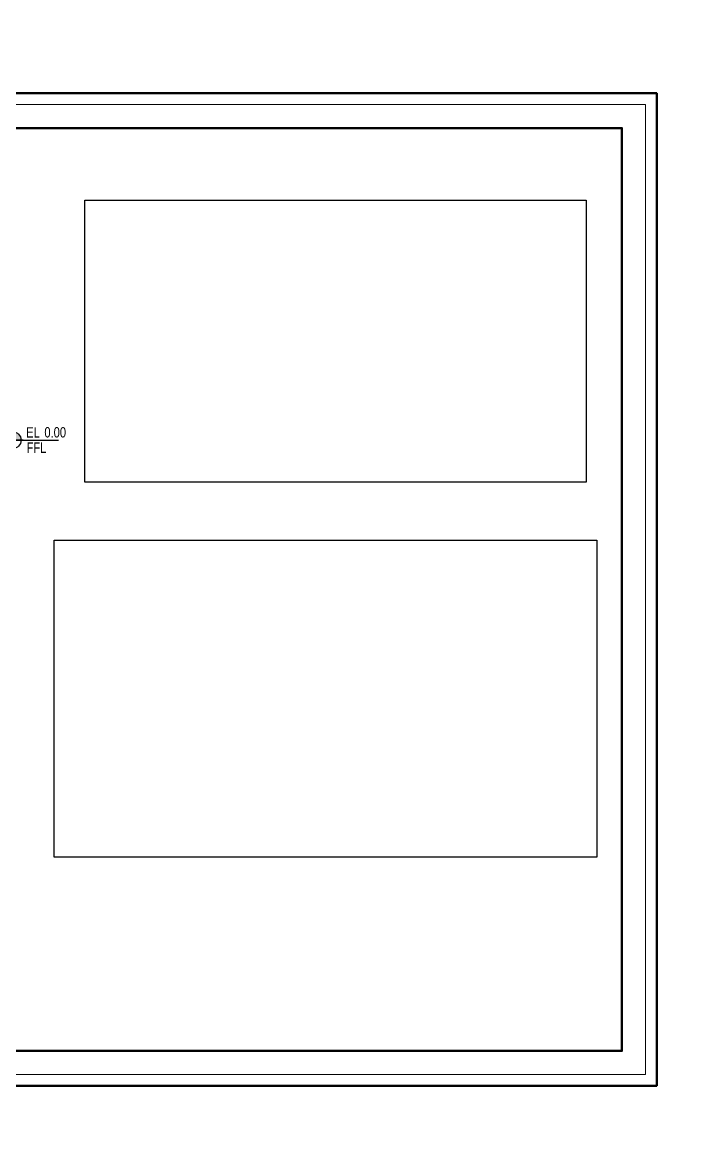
# Model space of a CAD drawing. Header units: inches. Extents: x -279 to 561, y -345 to 342.
# Drawn here: x -183.81 to -172.38, y -125.74 to -106.37 of the extents above; entities that cross this region are included whole.
import ezdxf

# ---------------------------------------------------------------- set-up
doc = ezdxf.new("R2010")
doc.units = ezdxf.units.IN
doc.header["$LTSCALE"] = 0.5
doc.header["$MEASUREMENT"] = 0
for name, color, linetype in [('A-ANNO-LEVL-100', 7, 'Continuous'), ('CADER', 7, 'Continuous'), ('S-DIM', 7, 'Continuous')]:
    doc.layers.add(name, color=color, linetype=linetype)
doc.layers.add('G-ANNO-HLIN', color=5, linetype='Continuous', lineweight=50)
doc.styles.get("Standard").update_dxf_attribs({"font": 'arial.ttf'})
doc.styles.add('T25-50', font='STENCIL.shx', dxfattribs={"height": 0.125})
doc.dimstyles.get("Standard").update_dxf_attribs({"dimtxt": 0.18, "dimasz": 0.18, "dimexe": 0.18, "dimexo": 0.0625, "dimgap": 0.09, "dimtad": 0, "dimtih": 1, "dimtoh": 1, "dimzin": 0, "dimdsep": 46, "dimtxsty": 'Standard', "dimcen": 0.09, "dimadec": 0, "dimazin": 0, "dimtfac": 1, "dimtofl": 0, "dimtmove": 0, "dimatfit": 3, "dimfxl": 1, "dimtolj": 1, "dimtzin": 0, "dimarcsym": 0})
picture_1 = doc.add_image_def('image8.jpg', size_in_pixel=(3247, 1896))
picture_2 = doc.add_image_def('image13.jpg', size_in_pixel=(3840, 2160))

# ---------------------------------------------------------------- blocks, each defined once
blk = doc.blocks.new('*U473')
h = blk.add_hatch(color=256)
h.dxf.hatch_style = 1
h.paths.add_polyline_path([(0, 50), (0, 0), (50, 0, 0.414214)])
h.paths.add_polyline_path([(0, 0), (-50, 0, 0.414214), (0, -50)])
for p, q in [((0, -75), (0, 75)), ((-75, 0), (63.1, 0)), ((63.1, 0), (-50, 0)), ((0, 0), (274.6, 0))]:
    blk.add_line(p, q)
blk.add_circle((0, 0), 50)
at = {"style": 'T25-50', "width": 0.8}
for s, p in [('EL', (81.1, 15.3)), ('FFL', (83.5, -76.3))]:
    blk.add_text(s, height=62.5, dxfattribs=at).set_placement(p)
blk.add_attdef('LEVEL', (190.3, 15.9), '', height=62.5, dxfattribs=at)
blk = doc.blocks.new('dfg')
at = {"layer": 'A-ANNO-LEVL-100', "color": 7, "xscale": 0.002869115383497128, "yscale": 0.002869115383497128, "zscale": 0.002869115383497128}
blk.add_blockref('*U473', (-464.02, -124.572), dxfattribs=at).add_auto_attribs({'LEVEL': '0.00'})
blk = doc.blocks.new('*D1071')
at = {"color": 0, "linetype": 'ByBlock', "lineweight": -2, "transparency": 16777216}
for p, q in [((558.652, 342.279), (558.652, 342.473)), ((560.652, 342.279), (560.652, 342.473)), ((558.832, 342.293), (559.172, 342.293)), ((560.472, 342.293), (560.132, 342.293))]:
    blk.add_line(p, q, dxfattribs=at)
at = {"color": 0, "linetype": 'ByBlock', "transparency": 16777216}
for points in [[(558.832, 342.323), (558.832, 342.263), (558.652, 342.293)], [(560.472, 342.323), (560.472, 342.263), (560.652, 342.293)]]:
    blk.add_solid(points, dxfattribs=at)
at = {"layer": 'Defpoints', "color": 0, "linetype": 'ByBlock', "transparency": 16777216}
for p in [(558.652, 342.216), (560.652, 342.293), (560.652, 342.216)]:
    blk.add_point(p, dxfattribs=at)
at = {"layer": 'Defpoints', "color": 0, "ltscale": 0.5, "transparency": 16777216}
for p in [(-209.5, -305.36), (-209.5, -305.81), (-209.5, -305.81)]:
    blk.add_point(p, dxfattribs=at)
at = {"layer": 'S-DIM', "color": 0, "lineweight": -2, "ltscale": 0.5, "transparency": 16777216}
for p, q in [((-209.5, -305.18), (-209.5, -305)), ((-209.563, -305.36), (-209.68, -305.36)), ((-209.563, -305.81), (-209.68, -305.81)), ((-209.5, -305.99), (-209.5, -306.17))]:
    blk.add_line(p, q, dxfattribs=at)
at = {"layer": 'S-DIM', "color": 0, "ltscale": 0.5, "transparency": 16777216}
for points in [[(-209.53, -305.18), (-209.47, -305.18), (-209.5, -305.36)], [(-209.53, -305.99), (-209.47, -305.99), (-209.5, -305.81)]]:
    blk.add_solid(points, dxfattribs=at)
at = {"color": 0, "linetype": 'ByBlock', "transparency": 16777216, "insert": (559.652, 342.293), "char_height": 0.18, "attachment_point": 5}
blk.add_mtext('\\A1;2.0000', dxfattribs=at)
at = {"layer": 'S-DIM', "color": 0, "ltscale": 0.5, "transparency": 16777216, "insert": (-209.5, -305.585), "char_height": 0.18, "attachment_point": 5}
blk.add_mtext('\\A1;0.45', dxfattribs=at)

msp = doc.modelspace()

# ---------------------------------------------------------------- linework, layer by layer
at = {"layer": 'CADER', "lineweight": 18}
for points in [[(-198.582, -107.59), (-172.879, -107.59), (-172.879, -124.689), (-198.582, -124.689)], [(-198.386, -107.785), (-173.075, -107.785), (-173.075, -124.493), (-198.386, -124.493)]]:
    msp.add_lwpolyline(points, close=True, dxfattribs=at)
at = {"layer": 'G-ANNO-HLIN', "color": 0}
for points in [[(-198.582, -107.59), (-172.879, -107.59), (-172.879, -124.689), (-198.582, -124.689)], [(-197.982, -108.189), (-173.479, -108.189), (-173.479, -124.089), (-197.982, -124.089)]]:
    msp.add_lwpolyline(points, close=True, dxfattribs=at)

# ---------------------------------------------------------------- block references
msp.add_blockref('dfg', (280.045, 11.006))

# ---------------------------------------------------------------- dimensions: what is measured, and where the dimension line sits
at = {"layer": 'S-DIM', "ltscale": 0.5}
dim = msp.add_linear_dim(base=(-209.5, -305.81), p1=(-209.5, -305.36), p2=(-209.5, -305.81), angle=90, dimstyle='Standard', dxfattribs=at)
dim.commit()
dim.dimension.update_dxf_attribs({"geometry": '*D1071', "text_midpoint": (-209.5, -305.585)})

# ---------------------------------------------------------------- pictures from other files: only their frames are drawn
image = msp.add_image(picture_2, insert=(-182.734, -114.288), size_in_units=(8.636, 4.858))
image.dxf.flags = 7
image = msp.add_image(picture_1, insert=(-183.261, -120.752), size_in_units=(9.35, 5.46))
image.dxf.flags = 7

doc.saveas('drawing.dxf')
